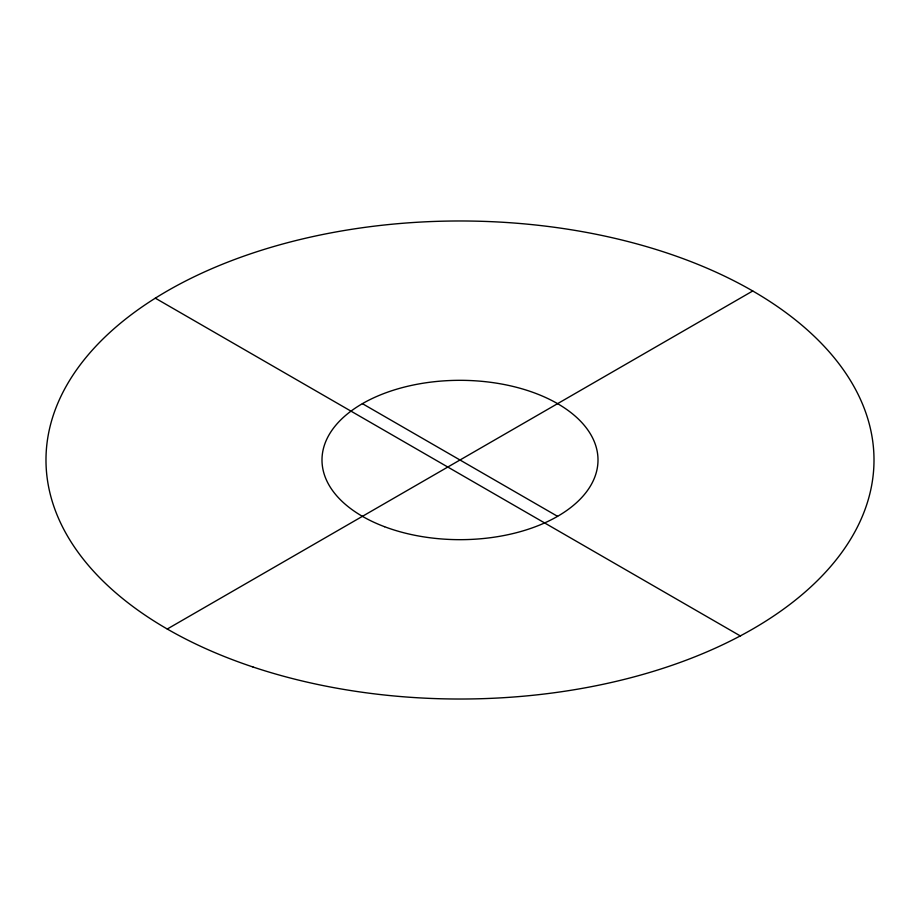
<?xml version="1.0" encoding="UTF-8"?>
<svg xmlns="http://www.w3.org/2000/svg" width="920" height="920" viewBox="0 0 920 920"><rect width="100%" height="100%" fill="white"/><g stroke="black" fill="none" stroke-linecap="round" stroke-linejoin="round"><path stroke-width="1.38" d="M167.256 629.015L752.744 290.984M362.422 403.661L557.577 516.338M155.319 298.172L740.543 636.053M384.56 526.712A138 79.672 0 0 0 597.793 464.358A138 79.672 0 0 0 397.647 388.918A138 79.672 0 0 0 384.56 526.712M253 667A414 239.016 0 0 0 874 460A414 239.016 0 0 0 253 253A414 239.016 0 0 0 253 667"/></g></svg>
